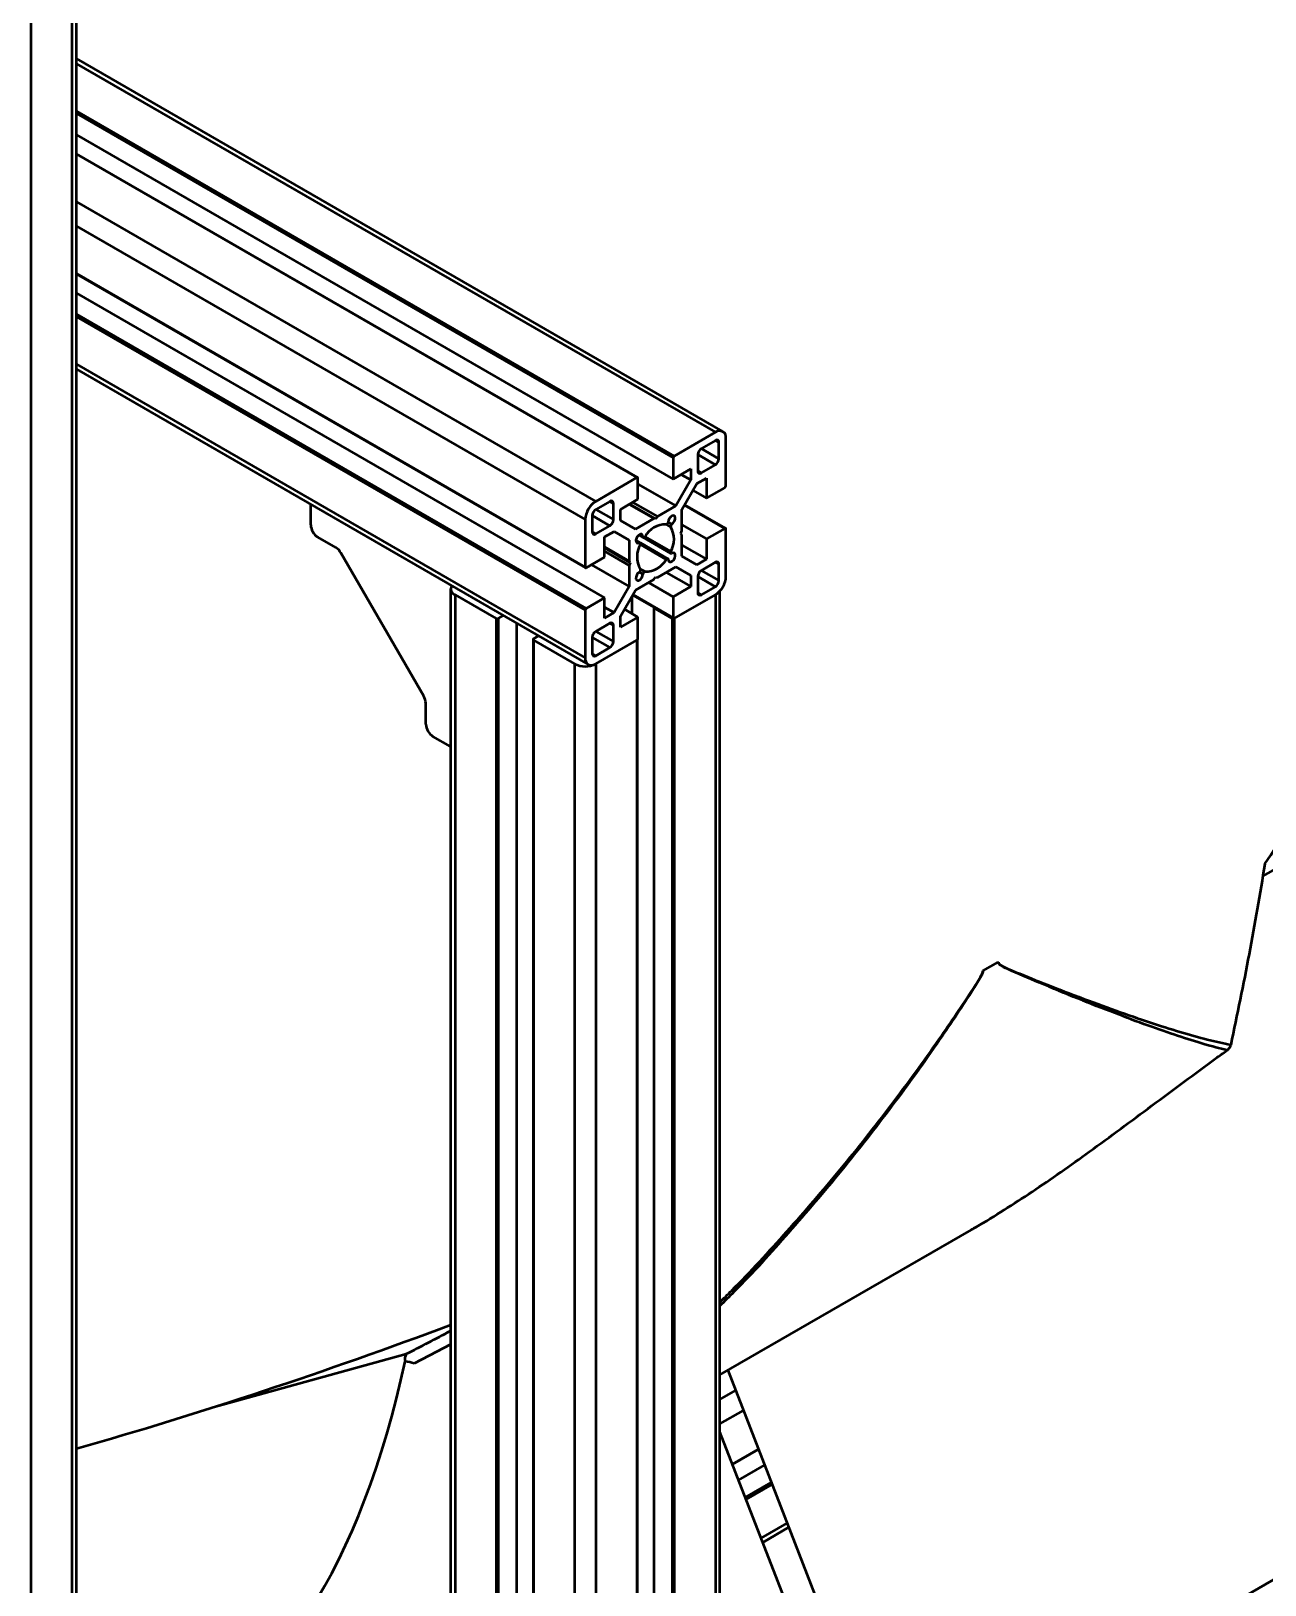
# Model space of a CAD drawing. Header units: millimetres. Extents: x 32504 to 36677, y 41990 to 42879.
# Drawn here: x 33497.5 to 33547.1, y 42434.4 to 42496.9 of the extents above; entities that cross this region are included whole.
import ezdxf

# ---------------------------------------------------------------- set-up
doc = ezdxf.new("R2010")
doc.units = ezdxf.units.MM
doc.layers.add('Net_dam', color=7, linetype='Continuous', lineweight=50)

msp = doc.modelspace()

# ---------------------------------------------------------------- linework, layer by layer
at = {"layer": 'Net_dam'}
for p, q in [((33499.293, 42358.0174), (33499.293, 42682.8571)), ((33499.1173, 42357.7724), (33499.1173, 42682.7557)), ((33497.4626, 42356.8172), (33497.4626, 42681.8005)), ((33525.2661, 42480.8173), (33499.293, 42495.8113)), ((33499.293, 42495.6084), (33524.9661, 42480.7876)), ((33499.293, 42493.698), (33523.3115, 42479.8324)), ((33499.293, 42493.6), (33523.2691, 42479.7589)), ((33499.293, 42492.7508), (33523.2691, 42478.9097)), ((33521.8424, 42478.97), (33499.293, 42491.9875)), ((33499.293, 42491.9672), (33521.8124, 42478.967)), ((33499.293, 42490.0568), (33520.1578, 42478.0118)), ((33499.293, 42489.077), (33519.7335, 42477.277)), ((33499.293, 42487.1663), (33519.7335, 42475.3663)), ((33499.293, 42487.146), (33519.746, 42475.3388)), ((33499.293, 42486.3823), (33520.5113, 42474.1332)), ((33499.293, 42485.5333), (33519.776, 42473.7087)), ((33499.293, 42485.4353), (33519.7335, 42473.6352)), ((33499.293, 42483.5246), (33519.7335, 42471.7245)), ((33499.293, 42483.3216), (33519.8578, 42471.4498)), ((33524.9661, 42480.7876), (33523.3115, 42479.8324)), ((33524.9661, 42480.461), (33524.4004, 42480.1344)), ((33524.9661, 42480.461), (33525.1075, 42480.3793)), ((33525.3904, 42478.6319), (33525.3904, 42480.5426)), ((33523.2691, 42479.7589), (33523.2691, 42478.9097)), ((33524.259, 42479.8895), (33524.259, 42479.2363)), ((33524.259, 42479.8894), (33524.9661, 42479.4812)), ((33524.4003, 42480.1344), (33525.1075, 42479.7261)), ((33525.1075, 42479.7261), (33525.1075, 42480.3793)), ((33523.2691, 42478.9097), (33523.9762, 42479.3179)), ((33523.9762, 42479.3179), (33523.9762, 42478.8717)), ((33524.259, 42479.2362), (33524.4004, 42479.1546)), ((33524.4004, 42479.1546), (33524.9661, 42479.4812)), ((33521.8124, 42478.967), (33520.1578, 42478.0118)), ((33521.8549, 42478.0933), (33521.8549, 42478.9425)), ((33521.8549, 42478.7025), (33523.3726, 42477.8264)), ((33523.9762, 42478.8717), (33523.3726, 42477.8264)), ((33523.5897, 42479.0948), (33523.9762, 42478.8717)), ((33523.6226, 42477.682), (33524.2262, 42478.7274)), ((33524.2262, 42478.7274), (33524.6126, 42478.9504)), ((33524.6126, 42478.9504), (33524.6126, 42478.1339)), ((33524.6126, 42478.1339), (33525.348, 42478.5584)), ((33508.7027, 42477.0636), (33508.7027, 42477.8895)), ((33520.7235, 42478.0118), (33520.1578, 42477.6852)), ((33520.7235, 42478.0118), (33520.8649, 42477.9301)), ((33520.8649, 42477.2769), (33520.8649, 42477.9301)), ((33521.1477, 42477.6851), (33521.8549, 42478.0933)), ((33521.4984, 42477.8875), (33522.4885, 42477.316)), ((33521.5294, 42477.9055), (33522.562, 42477.3094)), ((33521.6453, 42477.9724), (33522.6354, 42477.4008)), ((33524.0658, 42478.4496), (33524.6126, 42478.1339)), ((33519.7335, 42477.277), (33519.7335, 42475.3663)), ((33520.0164, 42477.4403), (33520.0164, 42476.787)), ((33520.0164, 42477.4401), (33520.7235, 42477.0319)), ((33520.1577, 42477.6851), (33520.8649, 42477.2769)), ((33521.1477, 42477.2389), (33521.1477, 42477.6851)), ((33522.4885, 42477.316), (33521.7513, 42476.8904)), ((33522.562, 42477.3094), (33522.4885, 42477.316)), ((33522.6354, 42477.4008), (33522.562, 42477.3094)), ((33523.3726, 42477.8264), (33522.6354, 42477.4008)), ((33523.6226, 42476.8307), (33523.6226, 42477.682)), ((33523.7263, 42477.8615), (33525.348, 42476.9253)), ((33525.378, 42476.9283), (33523.7351, 42477.8767)), ((33520.0164, 42476.787), (33520.1578, 42476.7054)), ((33520.1578, 42476.7054), (33520.7235, 42477.0319)), ((33520.5113, 42476.5828), (33520.8977, 42476.8059)), ((33520.8977, 42476.8059), (33521.5013, 42476.4574)), ((33520.8977, 42476.8059), (33521.5013, 42476.4574)), ((33521.7513, 42476.8904), (33521.1477, 42477.2389)), ((33521.8942, 42476.6607), (33523.1775, 42475.9198)), ((33521.8943, 42476.6608), (33522.0691, 42476.5599)), ((33521.9133, 42476.673), (33522.0534, 42476.5921)), ((33522.9866, 42477.082), (33523.1709, 42476.9756)), ((33523.0705, 42477.1793), (33523.2134, 42477.0969)), ((33523.5802, 42476.7214), (33523.6226, 42476.8307)), ((33523.6226, 42476.661), (33523.5802, 42476.7214)), ((33523.6226, 42477.0723), (33524.6126, 42476.5008)), ((33523.6226, 42475.8097), (33523.6226, 42476.661)), ((33525.348, 42476.9253), (33524.6126, 42476.5008)), ((33525.3904, 42474.9901), (33525.3904, 42476.9008)), ((33509.7169, 42476.1515), (33508.9855, 42476.5737)), ((33520.5113, 42475.7663), (33520.5113, 42476.5828)), ((33520.5113, 42476.1776), (33521.5013, 42475.6061)), ((33520.5113, 42476.1417), (33521.5437, 42475.5457)), ((33521.5013, 42476.4574), (33521.5013, 42475.6061)), ((33521.7705, 42476.4256), (33521.9106, 42476.3448)), ((33521.9464, 42476.3473), (33521.7716, 42476.4482)), ((33523.0548, 42475.7072), (33521.9489, 42476.3457)), ((33521.9529, 42476.2723), (33522.9867, 42475.6755)), ((33522.1371, 42476.5914), (33523.1709, 42475.9946)), ((33523.6226, 42476.2558), (33524.6126, 42475.6843)), ((33524.6126, 42476.5008), (33524.6126, 42475.6843)), ((33513.2443, 42470.1771), (33509.9169, 42475.9404)), ((33519.776, 42475.3418), (33520.5113, 42475.7663)), ((33519.9833, 42475.4615), (33521.5013, 42474.5851)), ((33520.5113, 42476.0079), (33521.5013, 42475.4364)), ((33521.5013, 42475.6061), (33521.5437, 42475.5457)), ((33521.5437, 42475.5457), (33521.5013, 42475.4364)), ((33521.5013, 42475.4364), (33521.5013, 42474.5851)), ((33524.2262, 42475.4612), (33523.6226, 42475.8097)), ((33524.6126, 42475.6843), (33524.2262, 42475.4612)), ((33524.9661, 42475.5618), (33524.4004, 42475.2352)), ((33524.9661, 42475.5617), (33525.1075, 42475.4801)), ((33525.1075, 42474.8269), (33525.1075, 42475.4801)), ((33521.7513, 42474.4408), (33522.4885, 42474.8663)), ((33521.9106, 42475.1702), (33522.0534, 42475.0878)), ((33521.953, 42475.2915), (33522.1372, 42475.1851)), ((33522.4885, 42474.8663), (33522.562, 42474.9577)), ((33522.562, 42474.9577), (33522.6354, 42474.9512)), ((33522.6354, 42474.9512), (33523.3726, 42475.3767)), ((33522.9861, 42475.1536), (33523.9762, 42474.582)), ((33523.3725, 42475.3767), (33523.9762, 42475.0282)), ((33523.3726, 42475.3767), (33523.9762, 42475.0282)), ((33523.9762, 42475.0282), (33523.9762, 42474.582)), ((33524.259, 42474.9902), (33524.259, 42474.337)), ((33524.259, 42474.9901), (33524.9661, 42474.5819)), ((33524.4003, 42475.2351), (33525.1075, 42474.8269)), ((33514.3252, 42474.5002), (33514.3252, 42415.7093)), ((33514.3595, 42474.6239), (33514.3595, 42474.6157)), ((33514.5009, 42474.2553), (33516.1556, 42473.3001)), ((33514.5009, 42474.2553), (33514.5009, 42415.4644)), ((33521.5013, 42474.5851), (33520.8977, 42473.5397)), ((33521.1477, 42473.3954), (33521.7513, 42474.4408)), ((33521.6049, 42474.1871), (33521.6049, 42473.5017)), ((33521.6386, 42474.2456), (33523.2815, 42473.2971)), ((33521.6474, 42474.2608), (33523.2691, 42473.3246)), ((33522.279, 42474.7454), (33523.2691, 42474.1738)), ((33523.9762, 42474.582), (33523.2691, 42474.1738)), ((33523.2691, 42474.1738), (33523.2691, 42473.3246)), ((33523.3115, 42473.3001), (33524.9661, 42474.2553)), ((33524.259, 42474.337), (33524.4004, 42474.2553)), ((33524.4004, 42474.2553), (33524.9661, 42474.5819)), ((33524.9661, 42474.2553), (33524.9661, 42415.4644)), ((33525.1419, 42415.7093), (33525.1419, 42474.4007)), ((33519.7335, 42473.6352), (33519.7335, 42471.7245)), ((33520.5113, 42474.1332), (33519.776, 42473.7087)), ((33520.5113, 42473.3167), (33520.5113, 42474.1332)), ((33520.5113, 42473.7628), (33520.8977, 42473.5397)), ((33520.8977, 42473.5397), (33520.5113, 42473.3167)), ((33521.3081, 42473.673), (33521.8549, 42473.3574)), ((33522.5161, 42473.739), (33522.4912, 42473.7246)), ((33522.4912, 42473.7246), (33523.2266, 42473.3001)), ((33522.4912, 42473.7246), (33522.4912, 42414.9337)), ((33516.1556, 42473.3001), (33516.1556, 42414.5092)), ((33516.2404, 42473.3001), (33516.4465, 42473.4191)), ((33516.2404, 42473.3001), (33516.2404, 42414.5092)), ((33516.9758, 42473.1135), (33516.9758, 42414.9337)), ((33520.7235, 42473.1125), (33520.1578, 42472.786)), ((33520.7235, 42473.1125), (33520.8649, 42473.0309)), ((33520.8649, 42472.3776), (33520.8649, 42473.0309)), ((33521.1477, 42472.9492), (33521.1477, 42473.3954)), ((33521.8549, 42473.3574), (33521.1477, 42472.9492)), ((33521.8549, 42472.5082), (33521.8549, 42473.3574)), ((33523.2266, 42473.3001), (33523.2266, 42414.5092)), ((33523.3115, 42473.3001), (33523.3115, 42414.5092)), ((33517.6371, 42472.4592), (33517.6371, 42413.6683)), ((33517.8608, 42472.6027), (33517.6546, 42472.4837)), ((33517.6546, 42472.4347), (33519.3093, 42471.4795)), ((33517.6546, 42472.4347), (33517.6546, 42413.6438)), ((33520.0164, 42472.541), (33520.0164, 42471.8878)), ((33520.0164, 42472.5409), (33520.7235, 42472.1327)), ((33520.1577, 42472.7859), (33520.8649, 42472.3776)), ((33520.1578, 42471.4795), (33521.8124, 42472.4347)), ((33521.8124, 42472.4347), (33521.8124, 42413.6438)), ((33521.83, 42413.6683), (33521.83, 42472.4492)), ((33520.0164, 42471.8878), (33520.1578, 42471.8061)), ((33520.1578, 42471.8061), (33520.7235, 42472.1327)), ((33519.3093, 42471.4795), (33519.3093, 42412.6886)), ((33520.1578, 42471.4795), (33520.1578, 42412.6886)), ((33513.3271, 42469.0538), (33513.3271, 42469.8983)), ((33514.3252, 42468.151), (33513.61, 42468.5639)), ((33535.7202, 42459.1306), (33536.3363, 42459.4863)), ((33536.3371, 42459.4867), (33536.3386, 42459.4876)), ((33535.7179, 42459.1292), (33535.7194, 42459.1301)), ((33573.7565, 42449.8747), (33526.3179, 42422.489)), ((33525.1419, 42442.8913), (33535.2539, 42448.7289)), ((33504.7863, 42441.5922), (33512.5391, 42443.7318)), ((33525.4633, 42443.0769), (33532.1458, 42425.8534)), ((33525.1419, 42441.8974), (33525.7784, 42442.2648)), ((33525.1419, 42440.9176), (33526.089, 42441.4643)), ((33531.0997, 42425.2495), (33525.1419, 42440.6051)), ((33525.6485, 42439.2993), (33526.6947, 42439.9033)), ((33525.6549, 42439.2828), (33526.7011, 42439.8867)), ((33525.897, 42438.6588), (33526.9432, 42439.2627)), ((33526.1661, 42437.9651), (33527.2123, 42438.569)), ((33526.1972, 42437.885), (33527.2434, 42438.489)), ((33526.8029, 42436.324), (33527.8491, 42436.9279)), ((33526.8672, 42436.1582), (33527.9134, 42436.7621))]:
    msp.add_line(p, q, dxfattribs=at)
at = {"layer": 'Net_dam', "flags": 128}
for points in [[(33523.2134, 42477.0969), (33523.2717, 42477.1459), (33523.3194, 42477.2153), (33523.3478, 42477.2925), (33523.3519, 42477.3639), (33523.3309, 42477.4165), (33523.2885, 42477.4409), (33523.2324, 42477.4328), (33523.1727, 42477.3936), (33523.12, 42477.3304), (33523.0838, 42477.2544), (33523.0705, 42477.1793)], [(33522.0534, 42476.5921), (33522.0401, 42476.6519), (33522.0039, 42476.6861), (33521.9512, 42476.6885), (33521.8915, 42476.6587), (33521.8354, 42476.602), (33521.7931, 42476.5287), (33521.772, 42476.4518), (33521.7761, 42476.3852), (33521.8045, 42476.3407), (33521.8522, 42476.3264), (33521.9106, 42476.3448)], [(33521.9106, 42476.3448), (33521.9246, 42476.35), (33521.9375, 42476.3505), (33521.9483, 42476.3461), (33521.9563, 42476.3372), (33521.961, 42476.3244), (33521.962, 42476.3086), (33521.9593, 42476.2909), (33521.953, 42476.2725)], [(33522.1374, 42476.5919), (33522.1247, 42476.5771), (33522.1107, 42476.5658), (33522.0965, 42476.5587), (33522.083, 42476.5563), (33522.0712, 42476.5588), (33522.062, 42476.566), (33522.0559, 42476.5774), (33522.0534, 42476.5921)], [(33522.9867, 42475.6755), (33522.9995, 42475.6902), (33523.0134, 42475.7014), (33523.0276, 42475.7085), (33523.0411, 42475.7108), (33523.0528, 42475.7083), (33523.062, 42475.701), (33523.0681, 42475.6897), (33523.0705, 42475.6749)], [(33523.0705, 42475.6749), (33523.0838, 42475.6152), (33523.12, 42475.581), (33523.1727, 42475.5786), (33523.2324, 42475.6084), (33523.2885, 42475.665), (33523.3308, 42475.7383), (33523.3519, 42475.8151), (33523.3479, 42475.8818), (33523.3196, 42475.9263), (33523.272, 42475.9407), (33523.2136, 42475.9225)], [(33523.2136, 42475.9225), (33523.1996, 42475.9171), (33523.1866, 42475.9166), (33523.1757, 42475.921), (33523.1676, 42475.9298), (33523.1629, 42475.9426), (33523.1619, 42475.9585), (33523.1646, 42475.9762), (33523.1709, 42475.9946)], [(33521.9106, 42475.1703), (33521.8522, 42475.1213), (33521.8045, 42475.0519), (33521.7761, 42474.9746), (33521.772, 42474.9033), (33521.793, 42474.8507), (33521.8354, 42474.8262), (33521.8915, 42474.8343), (33521.9512, 42474.8735), (33522.0039, 42474.9367), (33522.0401, 42475.0127), (33522.0534, 42475.0878)], [(33514.3252, 42444.1149), (33513.7613, 42443.816), (33512.8623, 42443.3553)]]:
    msp.add_lwpolyline(points, dxfattribs=at)
at = {"layer": 'Net_dam'}
for centre, radius, start, end in [((33525.1317, 42480.5846), 0.262, 350.785963, 129.203285), ((33525.0213, 42480.3933), 0.0873, 350.785963, 129.203285), ((33523.3612, 42479.7547), 0.0922, 122.605478, 177.394522), ((33524.5661, 42479.8755), 0.3074, 122.605478, 177.394522), ((33524.3452, 42479.2223), 0.0873, 170.785963, 309.203285), ((33524.8005, 42479.7401), 0.3074, 302.605478, 357.394522), ((33521.829, 42478.9467), 0.0262, 350.785963, 129.203285), ((33525.2983, 42478.6361), 0.0922, 302.605478, 357.394522), ((33520.6547, 42477.2351), 0.9221, 122.605478, 177.394522), ((33520.7787, 42477.9441), 0.0873, 350.785963, 129.203285), ((33520.3234, 42477.4263), 0.3074, 122.605478, 177.394522), ((33520.5579, 42477.2908), 0.3074, 302.605478, 357.394522), ((33509.3168, 42477.0915), 0.6147, 182.605478, 237.394522), ((33520.1026, 42476.773), 0.0873, 170.785963, 309.203285), ((33522.9677, 42476.1339), 0.9482, 88.848936, 151.123502), ((33522.9735, 42477.1781), 0.0971, 277.87836, 0.70611), ((33523.2608, 42477.0123), 0.097, 119.248052, 202.209621), ((33522.3589, 42476.4851), 0.9487, 328.868979, 31.13031), ((33525.3645, 42476.905), 0.0262, 350.785963, 129.203285), ((33509.4115, 42475.6619), 0.577, 28.855609, 58.045328), ((33522.765, 42475.782), 0.9487, 148.867602, 211.132519), ((33522.1561, 42476.1335), 0.9485, 268.863545, 331.132505), ((33525.0213, 42475.4941), 0.0873, 350.785963, 129.203285), ((33519.7594, 42475.3621), 0.0262, 170.785963, 309.203285), ((33521.8631, 42475.2549), 0.097, 299.294868, 22.187306), ((33522.1504, 42475.089), 0.097, 97.769825, 180.738607), ((33524.5661, 42474.9763), 0.3074, 122.605478, 177.394522), ((33524.4693, 42475.0321), 0.9221, 302.605478, 357.394522), ((33524.8005, 42474.8408), 0.3074, 302.605478, 357.394522), ((33514.591, 42474.4986), 0.2594, 153.174266, 249.678093), ((33524.3452, 42474.323), 0.0873, 170.785963, 309.203285), ((33519.8256, 42473.631), 0.0922, 122.605478, 177.394522), ((33516.198, 42473.382), 0.0922, 242.609672, 297.390328), ((33520.7787, 42473.0449), 0.0873, 350.785963, 129.203285), ((33523.2691, 42473.382), 0.0922, 242.609672, 297.390328), ((33523.2949, 42473.3204), 0.0262, 170.785963, 309.203285), ((33517.6639, 42472.4592), 0.0262, 110.783421, 249.216579), ((33520.3234, 42472.527), 0.3074, 122.605478, 177.394522), ((33520.5579, 42472.3916), 0.3074, 302.605478, 357.394522), ((33521.7627, 42472.5124), 0.0922, 302.605478, 357.394522), ((33519.9922, 42471.6825), 0.262, 170.785963, 309.203285), ((33520.1026, 42471.8738), 0.0873, 170.785963, 309.203285), ((33519.7335, 42472.2983), 0.9222, 242.609672, 297.390328), ((33512.7504, 42469.8786), 0.5771, 1.956499, 31.143728), ((33513.9412, 42469.0817), 0.6147, 182.605478, 237.394522), ((33528.1239, 42497.6987), 39.5334, 298.476397, 304.064163), ((33536.1485, 42459.8116), 0.3756, 299.99713, 300.266065), ((33535.5309, 42459.4585), 0.3787, 299.729646, 299.997131), ((33487.1648, 42494.3448), 56.6173, 296.626406, 298.666996), ((33512.8616, 42443.5309), 0.38, 148.069863, 194.782082), ((33511.6307, 42438.4909), 5.0179, 75.792298, 80.091168)]:
    msp.add_arc(centre, radius, start, end, dxfattribs=at)
for centre, major_axis, ratio, start_param, end_param in [((33507.4745, 42452.4505), (40.4806, 14.2533), 0.2183122, 5.9814565, 6.2064679), ((33507.1657, 42452.2722), (40.4806, 14.2533), 0.2183122, 4.4405265, 4.8129409), ((33497.7342, 42461.6221), (-3.7069, 33.4918), 0.4634641, 3.2338881, 4.0879051)]:
    msp.add_ellipse(centre, major_axis=major_axis, ratio=ratio, start_param=start_param, end_param=end_param, dxfattribs=at)
for points, knots in [([(33547.0511, 42463.4337), (33546.8462, 42462.2256), (33546.4353, 42459.803), (33545.9319, 42457.3773), (33545.6795, 42456.1612)], [0, 0, 0, 0, 0.4986717, 1, 1, 1, 1]), ([(33545.5314, 42455.9407), (33545.2313, 42456.0171), (33544.6309, 42456.17), (33543.5572, 42456.5109), (33542.3579, 42456.9293), (33541.0225, 42457.4292), (33539.5578, 42458.0082), (33538.1098, 42458.6012), (33537.0267, 42459.0692), (33536.4702, 42459.3181), (33536.3496, 42459.4274), (33536.3398, 42459.474), (33536.3371, 42459.4867)], [0, 0, 0, 0, 0.14136075, 0.28282342, 0.42420016, 0.56828695, 0.71246156, 0.85655488, 0.96431298, 0.9914283, 0.99765924, 1, 1, 1, 1]), ([(33536.3386, 42459.4876), (33536.3414, 42459.4751), (33536.3514, 42459.4292), (33536.4736, 42459.3231), (33537.0352, 42459.0852), (33538.1299, 42458.6389), (33539.5942, 42458.0763), (33541.0773, 42457.5301), (33542.4343, 42457.0612), (33543.6574, 42456.6725), (33544.7563, 42456.3607), (33545.3719, 42456.2277), (33545.6795, 42456.1612)], [0, 0, 0, 0, 0.0022958, 0.0084688, 0.0354705, 0.1429131, 0.2866017, 0.4303708, 0.5740529, 0.7160118, 0.8580575, 1, 1, 1, 1]), ([(33535.7194, 42459.1301), (33535.7167, 42459.1143), (33535.7067, 42459.0562), (33535.5846, 42458.8068), (33535.0136, 42457.907), (33533.8355, 42456.1335), (33532.0759, 42453.6897), (33530.0511, 42451.0932), (33527.9296, 42448.6087), (33526.291, 42446.7965), (33525.335, 42445.854), (33525.1419, 42445.6636)], [0, 0, 0, 0, 0.0031086, 0.0113836, 0.0473941, 0.1905021, 0.381865, 0.5733359, 0.7646901, 0.9524453, 1, 1, 1, 1]), ([(33525.1419, 42445.8141), (33525.3022, 42445.9704), (33526.2355, 42446.8804), (33527.8572, 42448.6554), (33529.9999, 42451.1327), (33532.041, 42453.7166), (33533.8158, 42456.1482), (33535.0051, 42457.9132), (33535.5812, 42458.8079), (33535.7049, 42459.056), (33535.7151, 42459.1136), (33535.7179, 42459.1292)], [0, 0, 0, 0, 0.0395119, 0.2299414, 0.4226826, 0.6155405, 0.8082904, 0.9524184, 0.9886396, 0.9969203, 1, 1, 1, 1]), ([(33545.5314, 42455.9407), (33545.5622, 42455.9669), (33545.6241, 42456.0196), (33545.6661, 42456.1043), (33545.6776, 42456.153), (33545.6795, 42456.1612)], [0, 0, 0, 0, 0.4530352, 0.9085029, 1, 1, 1, 1]), ([(33535.2578, 42448.735), (33535.3231, 42448.7715), (33535.7573, 42449.0141), (33536.5702, 42449.5206), (33537.7019, 42450.2542), (33538.8467, 42451.0408), (33540.0354, 42451.8883), (33541.2577, 42452.7845), (33542.5234, 42453.7265), (33543.7951, 42454.674), (33544.8014, 42455.4151), (33545.3767, 42455.8293), (33545.5314, 42455.9407)], [0, 0, 0, 0, 0.019295, 0.1283543, 0.237419, 0.3490215, 0.460626, 0.5821656, 0.7037003, 0.8288524, 0.9539897, 1, 1, 1, 1])]:
    msp.add_open_spline(points, degree=3, knots=knots, dxfattribs=at)

doc.saveas('drawing.dxf')
